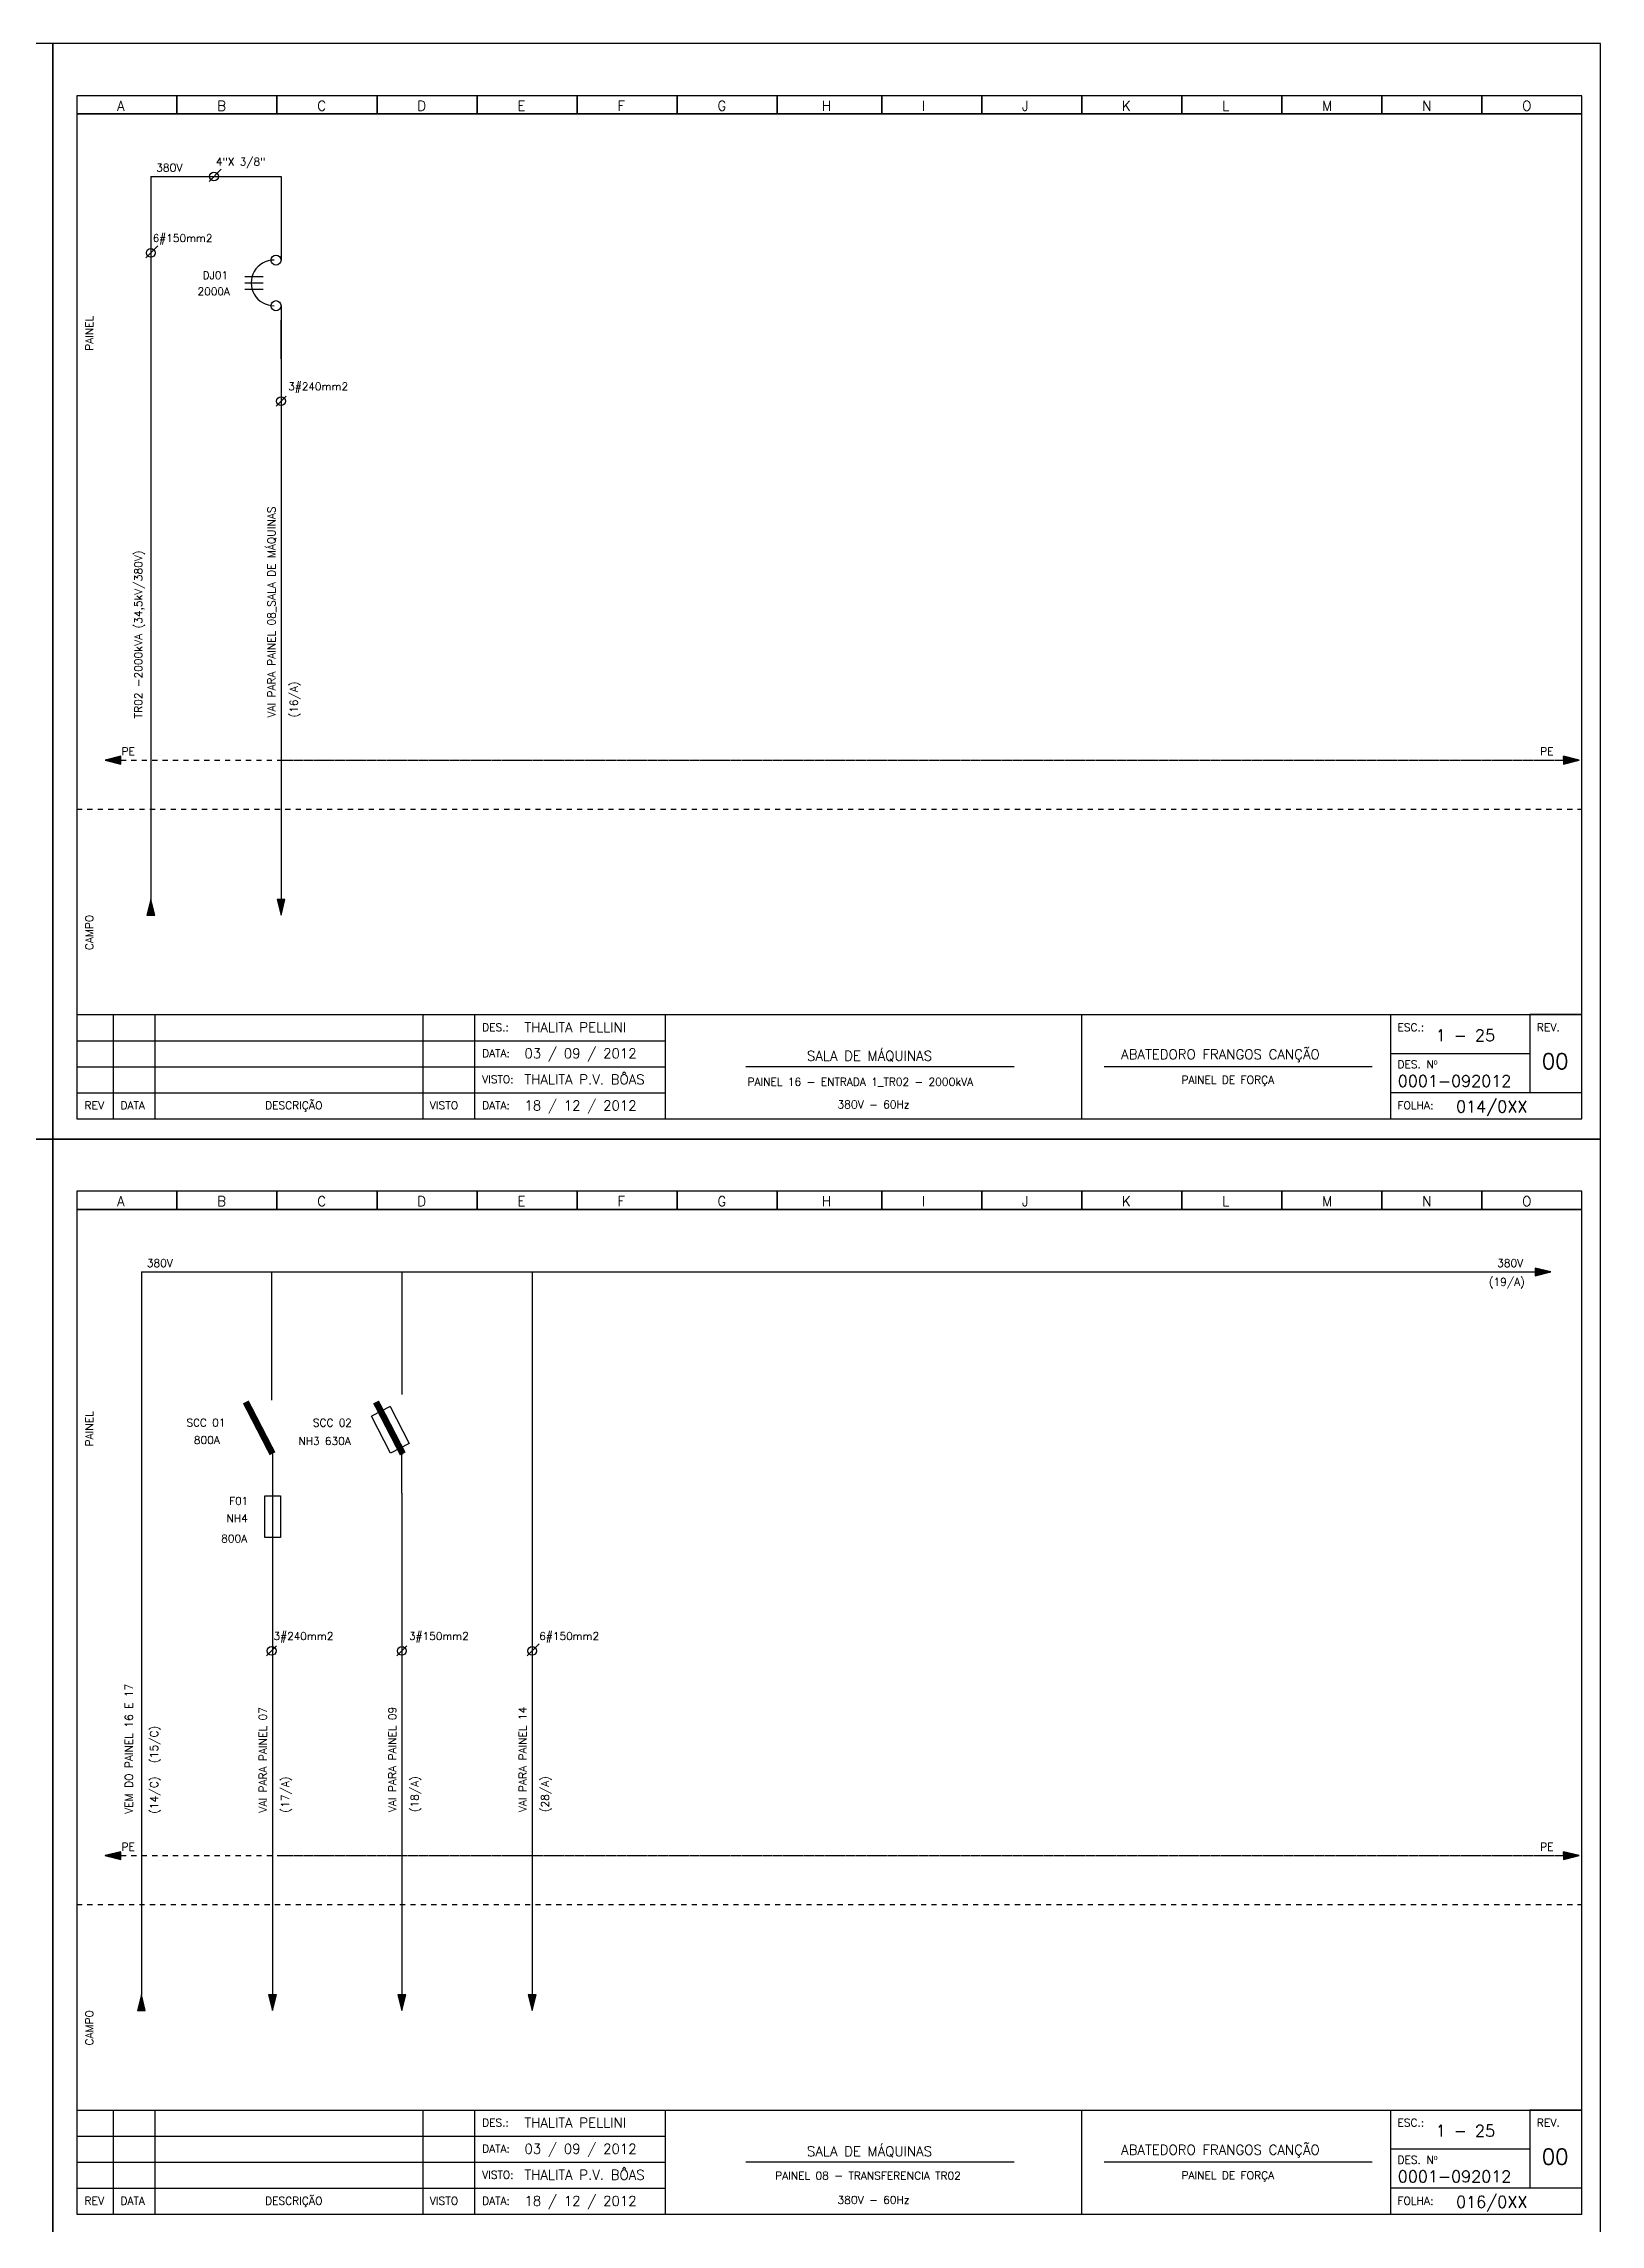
# Model space of a CAD drawing. Header units: millimetres. Extents: x 1974 to 2560, y 1429 to 1567.
# Drawn here: x 2084.76 to 2114.63, y 1512.83 to 1554.68 of the extents above; entities that cross this region are included whole.
import ezdxf

# ---------------------------------------------------------------- set-up
doc = ezdxf.new("R2010")
doc.units = ezdxf.units.MM
for name, pattern in [('DASHDOT2', [0.5, 0.25, -0.125, 0, -0.125]), ('DASHED', [0.75, 0.5, -0.25]), ('HIDDEN2', [0.1875, 0.125, -0.0625])]:
    doc.linetypes.add(name, pattern=pattern)
for name, color, linetype in [('ALIMENTAÇÃO', 6, 'Continuous'), ('CONECTOR_SAK', 2, 'Continuous'), ('DISJUNTOR', 5, 'Continuous'), ('EQUIPAMENTOS', 5, 'Continuous'), ('linhas', 6, 'Continuous'), ('MARGEM', 1, 'Continuous'), ('PAINEL', 7, 'Continuous'), ('soft', 5, 'Continuous'), ('TERRA', 3, 'DASHED'), ('TEXTO', 4, 'Continuous'), ('TEXTO_2', 5, 'Continuous'), ('TIMBRE', 7, 'Continuous')]:
    doc.layers.add(name, color=color, linetype=linetype)
doc.styles.add('REGUA60', font='romans.shx', dxfattribs={"height": 2})
doc.styles.add('ROMANC', font='romanc.shx', dxfattribs={"height": 0.55})
doc.styles.add('ROMANS', font='romans.shx', dxfattribs={"height": 37})

msp = doc.modelspace()

# ---------------------------------------------------------------- hatches: boundary and pattern name
at = {"layer": 'EQUIPAMENTOS'}
for points in [[(2086.887, 1537.957), (2086.812, 1538.257), (2086.737, 1537.957)], [(2086.887, 1537.957), (2086.812, 1538.257), (2086.737, 1537.957)], [(2089.237, 1538.257), (2089.312, 1537.957), (2089.387, 1538.257)], [(2113.681, 1531.109), (2113.381, 1531.184), (2113.381, 1531.034)], [(2086.706, 1516.932), (2086.631, 1517.232), (2086.556, 1516.932)], [(2086.706, 1516.932), (2086.631, 1517.232), (2086.556, 1516.932)], [(2089.074, 1517.232), (2089.149, 1516.932), (2089.224, 1517.232)], [(2091.556, 1517.232), (2091.631, 1516.932), (2091.706, 1517.232)], [(2094.056, 1517.232), (2094.131, 1516.932), (2094.206, 1517.232)]]:
    msp.add_hatch(color=256, dxfattribs=at).paths.add_polyline_path(points)
at = {"layer": 'TERRA'}
h = msp.add_hatch(dxfattribs=at)
h.set_pattern_fill('ANSI31', color=256, scale=0.004, angle=180, style=0)
h.set_pattern_definition([(225, (2143.19248524, 1589.55084864), (0.0003535533906, -0.0003535533906), [])])
h.paths.add_polyline_path([(2085.938, 1540.931), (2086.238, 1540.931), (2086.238, 1541.006)])
h.paths.add_polyline_path([(2086.238, 1540.856), (2086.238, 1540.931), (2085.938, 1540.931)])
h = msp.add_hatch(dxfattribs=at)
h.set_pattern_fill('ANSI31', color=256, scale=0.004, style=0)
h.set_pattern_definition([(45, (2056.96803103, 1492.3112611), (-0.0003535533906, 0.0003535533906), [])])
h.paths.add_polyline_path([(2114.222, 1540.931), (2113.922, 1540.931), (2113.922, 1540.856)])
h.paths.add_polyline_path([(2113.922, 1541.006), (2113.922, 1540.931), (2114.222, 1540.931)])
h = msp.add_hatch(dxfattribs=at)
h.set_pattern_fill('ANSI31', color=256, scale=0.004, angle=180, style=0)
h.set_pattern_definition([(225, (2143.19248524, 1568.52584864), (0.0003535533906, -0.0003535533906), [])])
h.paths.add_polyline_path([(2085.938, 1519.906), (2086.238, 1519.906), (2086.238, 1519.981)])
h.paths.add_polyline_path([(2086.238, 1519.831), (2086.238, 1519.906), (2085.938, 1519.906)])
h = msp.add_hatch(dxfattribs=at)
h.set_pattern_fill('ANSI31', color=256, scale=0.004, style=0)
h.set_pattern_definition([(45, (2056.96803103, 1471.2862611), (-0.0003535533906, 0.0003535533906), [])])
h.paths.add_polyline_path([(2114.222, 1519.906), (2113.922, 1519.906), (2113.922, 1519.831)])
h.paths.add_polyline_path([(2113.922, 1519.981), (2113.922, 1519.906), (2114.222, 1519.906)])

# ---------------------------------------------------------------- linework, layer by layer
for p, q in [((2088.614, 1550.215), (2088.967, 1550.215)), ((2088.614, 1550.092), (2088.967, 1550.092)), ((2088.614, 1549.969), (2088.967, 1549.969)), ((2114.279, 1536.047), (2113.279, 1536.047)), ((2114.279, 1515.022), (2113.279, 1515.022))]:
    msp.add_line(p, q)
at = {"layer": 'ALIMENTAÇÃO', "color": 6}
for p, q in [((2089.312, 1552.134), (2089.312, 1550.53)), ((2089.312, 1549.654), (2089.312, 1538.257)), ((2089.131, 1531.109), (2089.131, 1528.645)), ((2091.631, 1531.109), (2091.631, 1528.758)), ((2094.131, 1531.109), (2094.131, 1517.232)), ((2089.149, 1527.619), (2089.149, 1517.232)), ((2091.631, 1526.86), (2091.631, 1517.232))]:
    msp.add_line(p, q, dxfattribs=at)
at = {"layer": 'CONECTOR_SAK'}
for p, q in [((2088.161, 1552.272), (2087.93, 1552.038)), ((2086.948, 1550.805), (2086.717, 1550.571)), ((2089.408, 1547.917), (2089.217, 1547.725)), ((2089.227, 1523.932), (2089.036, 1523.739)), ((2091.727, 1523.932), (2091.536, 1523.739)), ((2094.267, 1523.973), (2094.036, 1523.739))]:
    msp.add_line(p, q, dxfattribs=at)
for centre in [(2088.025, 1552.134), (2086.812, 1550.667), (2089.312, 1547.821), (2089.131, 1523.835), (2091.631, 1523.835), (2094.131, 1523.835)]:
    msp.add_circle(centre, 0.0846, dxfattribs=at)
at = {"layer": 'DISJUNTOR', "const_width": 0.126}
for points in [[(2089.149, 1527.619), (2088.635, 1528.614)], [(2091.649, 1527.617), (2091.135, 1528.612)]]:
    msp.add_lwpolyline(points, dxfattribs=at)
at = {"layer": 'DISJUNTOR'}
for centre in [(2089.215, 1550.53), (2089.215, 1549.654)]:
    msp.add_circle(centre, 0.097, dxfattribs=at)
msp.add_arc((2089.177, 1550.092), 0.438, 89.8656, 270.134, dxfattribs=at)
at = {"layer": 'EQUIPAMENTOS'}
for p, q in [((2086.812, 1552.134), (2089.312, 1552.134)), ((2086.812, 1552.134), (2089.312, 1552.134)), ((2086.631, 1531.109), (2113.681, 1531.109)), ((2091.404, 1528.526), (2091.048, 1528.343)), ((2091.414, 1527.632), (2091.048, 1528.343)), ((2091.404, 1528.526), (2091.77, 1527.815)), ((2091.77, 1527.815), (2091.414, 1527.632)), ((2091.649, 1527.617), (2091.631, 1527.607))]:
    msp.add_line(p, q, dxfattribs=at)
for points in [[(2086.887, 1537.957), (2086.812, 1538.257), (2086.737, 1537.957), (2086.887, 1537.957)], [(2089.237, 1538.257), (2089.312, 1537.957), (2089.387, 1538.257), (2089.237, 1538.257)], [(2113.381, 1531.034), (2113.681, 1531.109), (2113.381, 1531.184), (2113.381, 1531.034)], [(2086.706, 1516.932), (2086.631, 1517.232), (2086.556, 1516.932), (2086.706, 1516.932)], [(2089.074, 1517.232), (2089.149, 1516.932), (2089.224, 1517.232), (2089.074, 1517.232)], [(2091.556, 1517.232), (2091.631, 1516.932), (2091.706, 1517.232), (2091.556, 1517.232)], [(2094.056, 1517.232), (2094.131, 1516.932), (2094.206, 1517.232), (2094.056, 1517.232)]]:
    msp.add_lwpolyline(points, dxfattribs=at)
msp.add_lwpolyline([(2088.999, 1526.813), (2089.299, 1526.813), (2089.299, 1526.013), (2088.999, 1526.013)], close=True, dxfattribs=at)
at = {"layer": 'linhas', "color": 6}
for p, q in [((2089.312, 1548.632), (2089.312, 1549.379)), ((2091.631, 1526.86), (2091.631, 1527.607))]:
    msp.add_line(p, q, dxfattribs=at)
at = {"layer": 'MARGEM', "color": 7}
for points in [[(2055.232, 1533.659), (2084.932, 1533.659), (2084.932, 1554.684), (2055.232, 1554.684)], [(2084.932, 1533.659), (2114.632, 1533.659), (2114.632, 1554.684), (2084.932, 1554.684)], [(2055.232, 1512.634), (2084.932, 1512.634), (2084.932, 1533.659), (2055.232, 1533.659)], [(2084.932, 1512.634), (2114.632, 1512.634), (2114.632, 1533.659), (2084.932, 1533.659)]]:
    msp.add_lwpolyline(points, close=True, dxfattribs=at)
at = {"layer": 'PAINEL', "color": 12, "linetype": 'HIDDEN2', "ltscale": 0.005}
for p, q in [((2085.394, 1539.991), (2114.279, 1539.991)), ((2085.394, 1518.966), (2114.279, 1518.966))]:
    msp.add_line(p, q, dxfattribs=at)
at = {"layer": 'soft'}
for p, q in [((2086.812, 1552.134), (2086.812, 1538.257)), ((2086.631, 1531.109), (2086.631, 1517.232))]:
    msp.add_line(p, q, dxfattribs=at)
at = {"layer": 'TERRA', "linetype": 'DASHDOT2', "ltscale": 0.0025}
for p, q in [((2086.238, 1540.931), (2113.922, 1540.931)), ((2086.238, 1540.931), (2113.922, 1540.931)), ((2089.349, 1540.931), (2114.222, 1540.931)), ((2086.238, 1519.906), (2113.922, 1519.906)), ((2086.238, 1519.906), (2113.922, 1519.906)), ((2089.349, 1519.906), (2114.222, 1519.906))]:
    msp.add_line(p, q, dxfattribs=at)
at = {"layer": 'TERRA'}
for points in [[(2086.238, 1541.006), (2085.938, 1540.931), (2086.238, 1540.856), (2086.238, 1541.006)], [(2086.238, 1541.006), (2085.938, 1540.931), (2086.238, 1540.856), (2086.238, 1541.006)], [(2113.922, 1540.856), (2114.222, 1540.931), (2113.922, 1541.006), (2113.922, 1540.856)], [(2113.922, 1540.856), (2114.222, 1540.931), (2113.922, 1541.006), (2113.922, 1540.856)], [(2086.238, 1519.981), (2085.938, 1519.906), (2086.238, 1519.831), (2086.238, 1519.981)], [(2086.238, 1519.981), (2085.938, 1519.906), (2086.238, 1519.831), (2086.238, 1519.981)], [(2113.922, 1519.831), (2114.222, 1519.906), (2113.922, 1519.981), (2113.922, 1519.831)], [(2113.922, 1519.831), (2114.222, 1519.906), (2113.922, 1519.981), (2113.922, 1519.831)]]:
    msp.add_lwpolyline(points, dxfattribs=at)
at = {"layer": 'TIMBRE', "color": 12}
for p, q in [((2114.279, 1553.684), (2085.394, 1553.684)), ((2114.279, 1532.659), (2085.394, 1532.659))]:
    msp.add_line(p, q, dxfattribs=at)
at = {"layer": 'TIMBRE'}
for p, q in [((2085.394, 1536.047), (2114.279, 1536.047)), ((2086.094, 1534.047), (2086.094, 1536.047)), ((2086.894, 1534.047), (2086.894, 1536.047)), ((2092.032, 1536.047), (2092.032, 1534.047)), ((2093.032, 1534.047), (2093.032, 1536.047)), ((2096.685, 1536.047), (2096.685, 1534.047)), ((2104.675, 1536.047), (2104.675, 1534.047)), ((2110.603, 1536.047), (2110.603, 1534.047)), ((2113.279, 1536.047), (2113.279, 1534.547)), ((2085.394, 1535.547), (2096.685, 1535.547)), ((2113.279, 1535.297), (2110.603, 1535.297)), ((2085.394, 1535.047), (2096.685, 1535.047)), ((2103.379, 1535.047), (2098.235, 1535.047)), ((2110.25, 1535.047), (2105.107, 1535.047)), ((2085.394, 1534.547), (2096.685, 1534.547)), ((2114.279, 1534.547), (2110.603, 1534.547)), ((2085.394, 1515.022), (2114.279, 1515.022)), ((2086.094, 1513.022), (2086.094, 1515.022)), ((2086.894, 1513.022), (2086.894, 1515.022)), ((2092.032, 1515.022), (2092.032, 1513.022)), ((2093.032, 1513.022), (2093.032, 1515.022)), ((2096.685, 1515.022), (2096.685, 1513.022)), ((2104.675, 1515.022), (2104.675, 1513.022)), ((2110.603, 1515.022), (2110.603, 1513.022)), ((2113.279, 1515.022), (2113.279, 1513.522)), ((2085.394, 1514.522), (2096.685, 1514.522)), ((2085.394, 1514.022), (2096.685, 1514.022)), ((2103.379, 1514.022), (2098.235, 1514.022)), ((2110.25, 1514.022), (2105.107, 1514.022)), ((2113.279, 1514.272), (2110.603, 1514.272)), ((2085.394, 1513.522), (2096.685, 1513.522)), ((2114.279, 1513.522), (2110.603, 1513.522))]:
    msp.add_line(p, q, dxfattribs=at)
at = {"layer": 'TIMBRE', "color": 12}
for points in [[(2085.394, 1553.334), (2087.314, 1553.334), (2087.314, 1553.684), (2085.394, 1553.684)], [(2085.394, 1534.047), (2114.279, 1534.047), (2114.279, 1553.334), (2085.394, 1553.334)], [(2087.314, 1553.334), (2089.234, 1553.334), (2089.234, 1553.684), (2087.314, 1553.684)], [(2089.234, 1553.334), (2091.154, 1553.334), (2091.154, 1553.684), (2089.234, 1553.684)], [(2091.154, 1553.334), (2093.074, 1553.334), (2093.074, 1553.684), (2091.154, 1553.684)], [(2093.074, 1553.334), (2094.994, 1553.334), (2094.994, 1553.684), (2093.074, 1553.684)], [(2094.994, 1553.334), (2096.914, 1553.334), (2096.914, 1553.684), (2094.994, 1553.684)], [(2096.914, 1553.334), (2098.834, 1553.334), (2098.834, 1553.684), (2096.914, 1553.684)], [(2098.834, 1553.334), (2100.839, 1553.334), (2100.839, 1553.684), (2098.834, 1553.684)], [(2100.839, 1553.334), (2102.759, 1553.334), (2102.759, 1553.684), (2100.839, 1553.684)], [(2102.759, 1553.334), (2104.679, 1553.334), (2104.679, 1553.684), (2102.759, 1553.684)], [(2104.679, 1553.334), (2106.599, 1553.334), (2106.599, 1553.684), (2104.679, 1553.684)], [(2106.599, 1553.334), (2108.519, 1553.334), (2108.519, 1553.684), (2106.599, 1553.684)], [(2108.519, 1553.334), (2110.439, 1553.334), (2110.439, 1553.684), (2108.519, 1553.684)], [(2110.439, 1553.334), (2112.359, 1553.334), (2112.359, 1553.684), (2110.439, 1553.684)], [(2112.359, 1553.334), (2114.279, 1553.334), (2114.279, 1553.684), (2112.359, 1553.684)], [(2085.394, 1532.309), (2087.314, 1532.309), (2087.314, 1532.659), (2085.394, 1532.659)], [(2087.314, 1532.309), (2089.234, 1532.309), (2089.234, 1532.659), (2087.314, 1532.659)], [(2089.234, 1532.309), (2091.154, 1532.309), (2091.154, 1532.659), (2089.234, 1532.659)], [(2091.154, 1532.309), (2093.074, 1532.309), (2093.074, 1532.659), (2091.154, 1532.659)], [(2093.074, 1532.309), (2094.994, 1532.309), (2094.994, 1532.659), (2093.074, 1532.659)], [(2094.994, 1532.309), (2096.914, 1532.309), (2096.914, 1532.659), (2094.994, 1532.659)], [(2096.914, 1532.309), (2098.834, 1532.309), (2098.834, 1532.659), (2096.914, 1532.659)], [(2098.834, 1532.309), (2100.839, 1532.309), (2100.839, 1532.659), (2098.834, 1532.659)], [(2100.839, 1532.309), (2102.759, 1532.309), (2102.759, 1532.659), (2100.839, 1532.659)], [(2102.759, 1532.309), (2104.679, 1532.309), (2104.679, 1532.659), (2102.759, 1532.659)], [(2104.679, 1532.309), (2106.599, 1532.309), (2106.599, 1532.659), (2104.679, 1532.659)], [(2106.599, 1532.309), (2108.519, 1532.309), (2108.519, 1532.659), (2106.599, 1532.659)], [(2108.519, 1532.309), (2110.439, 1532.309), (2110.439, 1532.659), (2108.519, 1532.659)], [(2110.439, 1532.309), (2112.359, 1532.309), (2112.359, 1532.659), (2110.439, 1532.659)], [(2112.359, 1532.309), (2114.279, 1532.309), (2114.279, 1532.659), (2112.359, 1532.659)], [(2085.394, 1513.022), (2114.279, 1513.022), (2114.279, 1532.309), (2085.394, 1532.309)]]:
    msp.add_lwpolyline(points, close=True, dxfattribs=at)

# ---------------------------------------------------------------- texts
at = {"style": 'ROMANS'}
for s, p in [('ESC.:', (2110.739, 1535.73)), ('REV.', (2113.415, 1535.73)), ('PAINEL DE FORÇA', (2106.59, 1534.721)), ('DES. Nº', (2110.739, 1535.017)), ('PAINEL 16 - ENTRADA 1_TR02 - 2000kVA', (2098.261, 1534.683)), ('380V - 60Hz', (2099.993, 1534.248)), ('FOLHA:', (2110.739, 1534.23)), ('ESC.:', (2110.739, 1514.705)), ('REV.', (2113.415, 1514.705)), ('DES. Nº', (2110.739, 1513.992)), ('PAINEL 08 - TRANSFERENCIA TR02', (2098.792, 1513.687)), ('PAINEL DE FORÇA', (2106.59, 1513.696)), ('380V - 60Hz', (2099.993, 1513.223)), ('FOLHA:', (2110.739, 1513.205))]:
    msp.add_text(s, height=0.15, dxfattribs=at).set_placement(p)
at = {"layer": 'TEXTO', "style": 'ROMANS'}
for s, height, p in [('A', 0.188, (2086.167, 1553.397)), ('B', 0.188, (2088.087, 1553.397)), ('C', 0.188, (2090.007, 1553.397)), ('D', 0.188, (2091.927, 1553.397)), ('E', 0.188, (2093.847, 1553.397)), ('F', 0.188, (2095.767, 1553.397)), ('G', 0.188, (2097.687, 1553.397)), ('H', 0.188, (2099.691, 1553.397)), ('I', 0.188, (2101.611, 1553.397)), ('J', 0.188, (2103.531, 1553.397)), ('K', 0.188, (2105.451, 1553.397)), ('L', 0.188, (2107.371, 1553.397)), ('M', 0.188, (2109.291, 1553.397)), ('N', 0.188, (2111.211, 1553.397)), ('O', 0.188, (2113.131, 1553.397)), ('4"X 3/8"', 0.148, (2088.062, 1552.344)), ('380V', 0.15, (2086.917, 1552.228)), ('6#150mm2', 0.148, (2086.849, 1550.877)), ('2000A', 0.148, (2087.709, 1549.854)), ('DJ01', 0.148, (2087.808, 1550.165)), ('3#240mm2', 0.148, (2089.449, 1548.03)), ('PE', 0.15, (2086.25, 1541.025)), ('PE', 0.15, (2113.477, 1541.025)), ('THALITA PELLINI', 0.1875, (2093.983, 1535.71)), ('03 / 09 / 2012', 0.1875, (2093.983, 1535.21)), ('THALITA P.V. BÔAS', 0.1875, (2093.983, 1534.71)), ('18 / 12 / 2012', 0.1875, (2093.983, 1534.21)), ('A', 0.188, (2086.167, 1532.372)), ('B', 0.188, (2088.087, 1532.372)), ('C', 0.188, (2090.007, 1532.372)), ('D', 0.188, (2091.927, 1532.372)), ('E', 0.188, (2093.847, 1532.372)), ('F', 0.188, (2095.767, 1532.372)), ('G', 0.188, (2097.687, 1532.372)), ('H', 0.188, (2099.691, 1532.372)), ('I', 0.188, (2101.611, 1532.372)), ('J', 0.188, (2103.531, 1532.372)), ('K', 0.188, (2105.451, 1532.372)), ('L', 0.188, (2107.371, 1532.372)), ('M', 0.188, (2109.291, 1532.372)), ('N', 0.188, (2111.211, 1532.372)), ('O', 0.188, (2113.131, 1532.372)), ('380V', 0.15, (2086.736, 1531.203)), ('380V', 0.15, (2112.649, 1531.203)), ('(19/A)', 0.15, (2112.49, 1530.843)), ('SCC 01', 0.148, (2087.496, 1528.141)), ('SCC 02', 0.148, (2089.924, 1528.139)), ('800A', 0.148, (2087.641, 1527.81)), ('NH3 630A', 0.148, (2089.647, 1527.79)), ('F01', 0.148, (2088.315, 1526.641)), ('NH4', 0.148, (2088.267, 1526.307)), ('800A', 0.148, (2088.165, 1525.918)), ('3#240mm2', 0.148, (2089.168, 1524.045)), ('3#150mm2', 0.148, (2091.768, 1524.045)), ('6#150mm2', 0.148, (2094.268, 1524.045)), ('PE', 0.15, (2086.25, 1520)), ('PE', 0.15, (2113.477, 1520)), ('THALITA PELLINI', 0.1875, (2093.983, 1514.685)), ('03 / 09 / 2012', 0.1875, (2093.983, 1514.185)), ('THALITA P.V. BÔAS', 0.1875, (2093.983, 1513.685)), ('18 / 12 / 2012', 0.1875, (2093.983, 1513.185))]:
    msp.add_text(s, height=height, dxfattribs=at).set_placement(p)
at = {"layer": 'TEXTO', "style": 'REGUA60'}
for s, p in [('PAINEL', (2085.709, 1548.785)), ('VAI PARA PAINEL 08_SALA DE MÁQUINAS ', (2089.204, 1541.749)), ('TR02 -2000kVA (34,5kV/380V)', (2086.647, 1541.734)), ('(16/A)', (2089.633, 1541.749)), ('CAMPO', (2085.709, 1537.284)), ('PAINEL', (2085.709, 1527.76)), ('VEM DO PAINEL 16 E 17', (2086.467, 1520.709)), ('VAI PARA PAINEL 07', (2089.038, 1520.73)), ('VAI PARA PAINEL 09', (2091.523, 1520.74)), ('VAI PARA PAINEL 14', (2094.023, 1520.74)), ('(15/C)', (2086.951, 1521.683)), ('(14/C)', (2086.951, 1520.709)), ('(17/A)', (2089.467, 1520.73)), ('(18/A)', (2091.952, 1520.74)), ('(28/A)', (2094.452, 1520.74)), ('CAMPO', (2085.709, 1516.259))]:
    msp.add_text(s, height=0.15, rotation=90, dxfattribs=at).set_placement(p)
at = {"layer": 'TEXTO', "color": 150, "style": 'ROMANS'}
for s, height, p in [('DES.:', 0.15, (2093.169, 1535.73)), ('1 - 25', 0.225, (2111.473, 1535.537)), ('DATA:', 0.15, (2093.169, 1535.23)), ('00', 0.3, (2113.506, 1535.003)), ('VISTO:', 0.15, (2093.169, 1534.73)), ('0001-092012', 0.225, (2110.744, 1534.661)), ('REV', 0.15, (2085.542, 1534.23)), ('DATA', 0.15, (2086.23, 1534.23)), ('DESCRIÇÃO', 0.15, (2089.006, 1534.23)), ('VISTO', 0.15, (2092.169, 1534.23)), ('DATA:', 0.15, (2093.169, 1534.23)), ('014/0XX', 0.225, (2111.862, 1534.171)), ('DES.:', 0.15, (2093.169, 1514.705)), ('DATA:', 0.15, (2093.169, 1514.205)), ('1 - 25', 0.225, (2111.473, 1514.512)), ('00', 0.3, (2113.506, 1513.978)), ('VISTO:', 0.15, (2093.169, 1513.705)), ('0001-092012', 0.225, (2110.744, 1513.636)), ('REV', 0.15, (2085.542, 1513.205)), ('DATA', 0.15, (2086.23, 1513.205)), ('DESCRIÇÃO', 0.15, (2089.006, 1513.205)), ('VISTO', 0.15, (2092.169, 1513.205)), ('DATA:', 0.15, (2093.169, 1513.205)), ('016/0XX', 0.225, (2111.862, 1513.146))]:
    msp.add_text(s, height=height, dxfattribs=at).set_placement(p)
at = {"layer": 'TEXTO_2', "style": 'ROMANC'}
for s, p in [('SALA DE MÁQUINAS', (2099.404, 1535.163)), ('ABATEDORO FRANGOS CANÇÃO', (2105.436, 1535.191)), ('SALA DE MÁQUINAS', (2099.404, 1514.138)), ('ABATEDORO FRANGOS CANÇÃO', (2105.436, 1514.166))]:
    msp.add_text(s, height=0.1875, dxfattribs=at).set_placement(p)

doc.saveas('drawing.dxf')
